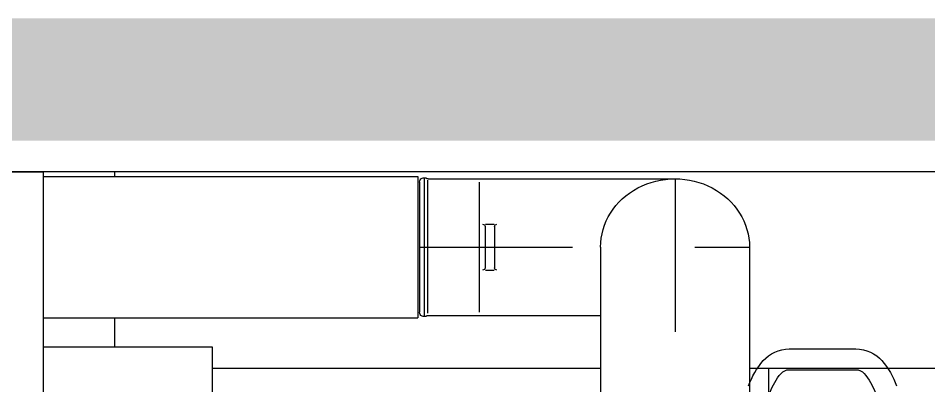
# Model space of a CAD drawing. Header units: millimetres. Extents: x -129 to 3172, y -143 to 919.
# Drawn here: x -52.352 to -51.608, y 35.354 to 35.654 of the extents above; entities that cross this region are included whole.
import ezdxf

# ---------------------------------------------------------------- set-up
doc = ezdxf.new("R2010")
doc.units = ezdxf.units.MM
doc.header["$LTSCALE"] = 0.1
doc.linetypes.add('CENTER', pattern=[2, 1.25, -0.25, 0.25, -0.25])
doc.linetypes.add('PHANTOM', pattern=[2.5, 1.25, -0.25, 0.25, -0.25, 0.25, -0.25])
doc.layers.add('E-GENERAL', color=8, linetype='Continuous')
doc.layers.add('P-PINT VIAL AMARILLA', color=9, linetype='Continuous')

# ---------------------------------------------------------------- blocks, each defined once
blk = doc.blocks.new('grupo electrogeno')
at = {"layer": 'E-GENERAL'}
for p, q in [((-164.30202, 149.79116), (-164.30202, 150.75544)), ((-163.84749, 149.80901), (-163.84749, 150.73759)), ((-164.44023, 149.6483), (-164.44023, 150.2733)), ((-163.98472, 149.70991), (-163.98472, 149.93224)), ((-163.86306, 149.70991), (-163.86306, 149.93224)), ((-163.98472, 149.80901), (-164.30202, 149.80901)), ((-163.64309, 149.80901), (-163.86306, 149.80901)), ((-163.83054, 149.80991), (-163.77615, 149.80991)), ((-164.44023, 149.79116), (-164.30202, 149.79116)), ((-164.38183, 149.7675), (-164.38183, 149.79116)), ((-163.83054, 149.79294), (-163.77615, 149.79294)), ((-164.44023, 149.7675), (-164.13412, 149.7675)), ((-164.13412, 149.65232), (-164.13412, 149.7675)), ((-164.13266, 149.65678), (-164.13266, 149.76303)), ((-164.12877, 149.65321), (-164.12877, 149.76661)), ((-164.12621, 149.65527), (-164.12621, 149.76364)), ((-164.12554, 149.76571), (-163.98472, 149.76571)), ((-164.07913, 149.69297), (-164.07913, 149.72684)), ((-164.07869, 149.72863), (-164.07164, 149.72863)), ((-164.07135, 149.69297), (-164.07135, 149.72684)), ((-164.07869, 149.69119), (-164.07164, 149.69119)), ((-164.44023, 149.65232), (-164.13412, 149.65232)), ((-164.38183, 149.6483), (-164.38183, 149.65232)), ((-164.12554, 149.65411), (-163.92389, 149.65411)), ((-161.87655, 149.6483), (-164.79645, 149.6483)), ((-164.52977, 149.6483), (-164.44023, 149.6483)), ((-164.52977, 149.6483), (-164.44023, 149.6483))]:
    blk.add_line(p, q, dxfattribs=at)
at = {"layer": 'E-GENERAL', "linetype": 'CENTER'}
for p, q in [((-163.92389, 149.65411), (-163.92389, 149.95098)), ((-164.13266, 149.70991), (-163.86306, 149.70991))]:
    blk.add_line(p, q, dxfattribs=at)
at = {"layer": 'E-GENERAL', "linetype": 'PHANTOM'}
blk.add_line((-164.084, 149.65678), (-164.084, 149.76303), dxfattribs=at)
at = {"layer": 'E-GENERAL'}
for centre, major_axis, ratio, start_param, end_param in [((-163.79471, 149.84353), (0.0541, 0), 0.91735, 3.45526, 3.805951), ((-163.81198, 149.84353), (0.0541, 0), 0.91735, -0.664358, -0.313667), ((-163.79471, 149.84353), (0.07259, 0), 0.91735, 3.45526, 3.805951), ((-163.81198, 149.84353), (0.07259, 0), 0.91735, -0.664358, -0.313667), ((-163.83054, 149.81779), (0.00859, 0), 0.91735, 3.805951, 4.712389), ((-163.77615, 149.81779), (-0.00859, 0), 0.91735, 1.570796, 2.477234), ((-163.83054, 149.81779), (-0.02708, 0), 0.91735, 0.664358, 1.570796), ((-163.77615, 149.81779), (0.02708, 0), 0.91735, 4.712389, 5.618827), ((-164.12877, 149.76303), (-0.00389, 0), 0.91735, 4.126703, 6.283185), ((-164.12554, 149.7675), (-0.00132, 0.00132), 1, 1.730141, 2.356194), ((-164.08108, 149.72684), (0.00195, 0), 0.91735, 0, 1.570796), ((-164.0694, 149.72684), (-0.00195, 0), 0.91735, -1.570796, 0), ((-163.92389, 149.70991), (-0.06083, 0), 0.91735, 0, 3.141593), ((-164.08108, 149.69297), (-0.00195, 0), 0.91735, 1.570796, 3.141593), ((-164.0694, 149.69297), (0.00195, 0), 0.91735, 3.141593, 4.712389), ((-164.12877, 149.65678), (-0.00389, 0), 0.91735, 0, 2.156482), ((-164.12554, 149.65232), (-0.00132, 0.00132), 1, -0.785398, -0.159344)]:
    blk.add_ellipse(centre, major_axis=major_axis, ratio=ratio, start_param=start_param, end_param=end_param, dxfattribs=at)
blk = doc.blocks.new('A$C1F186A80')
at = {"xscale": -1, "rotation": 180}
blk.add_blockref('grupo electrogeno', (165.30672, 151.35615), dxfattribs=at)

msp = doc.modelspace()

# ---------------------------------------------------------------- linework, layer by layer
at = {"layer": 'P-PINT VIAL AMARILLA', "const_width": 0.1}
msp.add_lwpolyline([(-52.74195, 35.60373), (-52.74195, 34.20373), (-49.70997, 34.20373), (-49.70997, 35.60373)], close=True, dxfattribs=at)

# ---------------------------------------------------------------- block references
msp.add_blockref('A$C1F186A80', (-53.1984, 33.82066))

doc.saveas('drawing.dxf')
